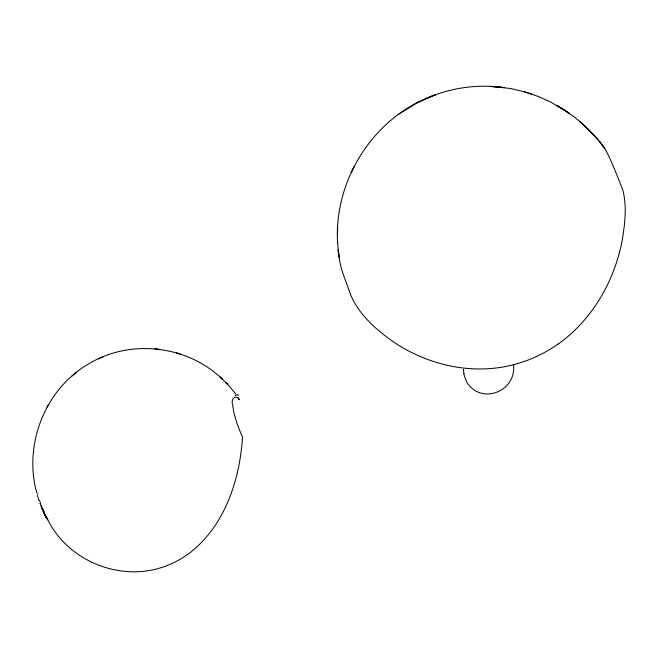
<?xml version="1.0" encoding="UTF-8"?>
<svg xmlns="http://www.w3.org/2000/svg" width="658" height="658" viewBox="0 0 658 658"><rect width="100%" height="100%" fill="white"/><g stroke="black" fill="none" stroke-linecap="round" stroke-linejoin="round"><path stroke-width="0.99" d="M398.723 114.221L416.514 103.15L435.374 94.851C374.649 115.561 333.639 179.338 337.612 242.999M603.37 147.663C604.677 146.323 606.314 151.866 607.235 152.936C610.731 160.059 613.782 167.387 616.793 174.732C618.857 179.823 620.856 184.939 622.797 190.088C627.222 206.859 624.787 224.904 621.933 241.823C613.856 282.011 591.855 320.207 558.083 344.101M337.447 234.092L337.677 227.1M338.829 252.968C339.117 266.145 345.006 278.564 349.225 290.861C356.685 313.027 375.471 329.206 394.027 342.3C424.056 362.344 461.159 372.502 497.185 367.863A133.533 130.498 -36.7 0 0 558.042 344.044M351.15 172.643L354.226 166.326M219.509 376.483L222.248 379.049C187.555 345.475 130.621 338.59 89.159 363.619C45.246 388.541 23.417 444.273 36.659 492.628M47.121 407.137L48.355 404.958M76.196 372.535L72.125 375.957M187.588 554.554C224.189 527.634 239.751 480.817 242.539 437.035C237.867 426.812 233.935 416.053 232.644 404.834C230.604 399.719 235.358 393.27 239.265 399.735L238.336 397.695M103.035 356.866L98.33 358.865M429.172 97.211C452.819 87.407 479.082 83.944 504.431 87.695L490.457 86.445L497.456 86.84M159.466 349.357L155.017 348.979L157.303 349.192M497.358 86.823L511.11 88.633L524.739 91.873L537.783 96.298L550.68 102.039L569.055 113.102L562.722 108.85L556.627 105.264L574.45 117.001L585.439 126.361L595.539 136.798L579.723 121.302L595.539 136.798M180.728 354.218L176.632 353.033L178.844 353.691M524.541 91.923L531.467 94.02M220.743 377.634L228.811 385.596L235.794 394.035M227.8 384.494L225.579 382.273L226.813 383.515M599.701 141.733L604.373 147.811L595.243 136.436L600.219 142.375M599.94 142.005L604.62 148.165M45.246 515.675L41.38 507.03L47.45 519.919M44.793 514.679L46.331 517.821L43.897 512.812M44.02 511.307L44.325 511.916M42.869 508.807L43.157 509.44M46.455 516.604C62.263 553.444 104.301 575.479 143.617 571.3A100.534 95.657 87.4 0 0 187.546 554.488M39.875 503.074L43.181 511.241M41.273 506.668L42.211 508.971M41.536 505.599L41.791 506.249M40.327 502.334L40.557 502.992M39.176 501.075L37.292 494.964M39.669 500.36L39.883 501.018M37.745 493.196L37.884 493.837M338.911 257.072L337.554 241.971M338.056 249.678L338.812 256.25M513.47 364.203C517.163 390.984 481.788 405.649 466.81 382.306A7.197 0.6 68.9 0 1 464.104 374.896A7.197 0.6 68.9 0 1 464.17 373.242M463.602 371.902L463.569 369.377L463.561 370.75M235.153 395.614A76.673 14.098 -80.8 0 1 238.764 395.294"/></g></svg>
